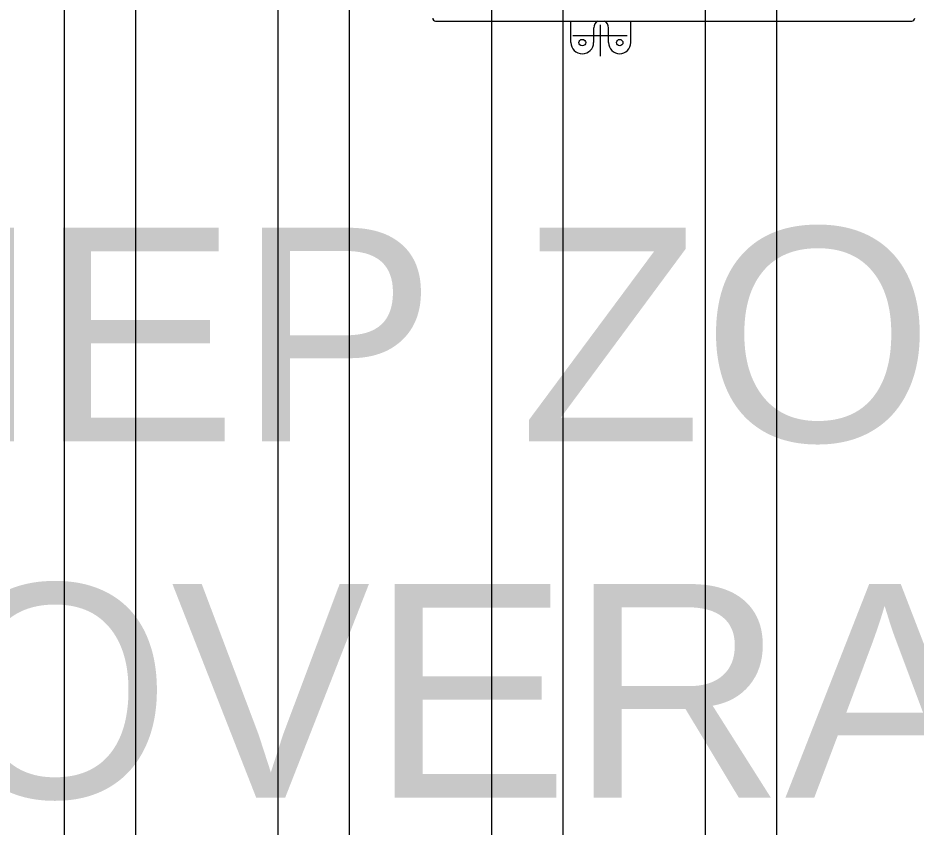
# Model space of a CAD drawing. Header units: inches. Extents: x -114 to 635, y -137 to 57.
# Drawn here: x -50.387 to -49.757, y 29.563 to 30.131 of the extents above; entities that cross this region are included whole.
import ezdxf

# ---------------------------------------------------------------- set-up
doc = ezdxf.new("R2010")
doc.units = ezdxf.units.IN
doc.header["$MEASUREMENT"] = 0
doc.layers.get('0').update_dxf_attribs({"lineweight": 5})
for name, color, linetype, lineweight in [('GENERAL TEXT', 4, 'Continuous', 5), ('HATCH', 15, 'Continuous', 0), ('UTILITIES', 141, 'Continuous', 0)]:
    doc.layers.add(name, color=color, linetype=linetype, lineweight=lineweight)
doc.styles.get("Standard").update_dxf_attribs({"font": 'arial.ttf'})

# ---------------------------------------------------------------- blocks, each defined once
blk = doc.blocks.new('AC PLAN')
for points in [[(195771.44, 93176.12), (195771.44, 93174.95), (195772.33, 93173.98), (195773.44, 93173.98)], [(195773.47, 93173.98), (195773.47, 93173.98), (196107.92, 93173.98), (196107.92, 93173.98)], [(195868.53, 93158.93), (195868.53, 93158.93), (195868.53, 93173.99), (195868.53, 93173.99)], [(195887.38, 93173.99), (195885.6, 93173.11), (195884.48, 93171.31), (195884.48, 93169.33)], [(195894.83, 93169.31), (195894.83, 93171.29), (195893.7, 93173.11), (195891.92, 93173.98)], [(195910.56, 93158.93), (195910.56, 93158.93), (195910.56, 93173.99), (195910.56, 93173.99)], [(196107.75, 93173.98), (196108.92, 93173.98), (196109.88, 93174.95), (196109.88, 93176.12)], [(195884.48, 93158.93), (195884.48, 93158.93), (195884.48, 93169.36), (195884.48, 93169.36)], [(195889.27, 93149.38), (195889.27, 93149.38), (195889.27, 93171.34), (195889.27, 93171.34)], [(195894.91, 93158.93), (195894.91, 93158.93), (195894.91, 93169.36), (195894.91, 93169.36)], [(195869.75, 93163.94), (195869.75, 93163.94), (195907.86, 93163.94), (195907.86, 93163.94)], [(195868.53, 93158.89), (195868.53, 93154.6), (195872.09, 93151.1), (195876.47, 93151.1)], [(195876.47, 93151.1), (195880.85, 93151.1), (195884.41, 93154.6), (195884.41, 93158.89)], [(195894.91, 93158.89), (195894.91, 93154.6), (195898.41, 93151.1), (195902.7, 93151.1)], [(195902.7, 93151.1), (195907.01, 93151.1), (195910.5, 93154.6), (195910.5, 93158.89)]]:
    blk.add_open_spline(points, degree=3)
for points in [[(195878.91, 93158.89), (195878.91, 93160.16), (195877.81, 93161.18), (195876.47, 93161.18), (195876.47, 93161.18), (195875.13, 93161.18), (195874.05, 93160.16), (195874.05, 93158.89), (195874.05, 93158.89), (195874.05, 93157.63), (195875.13, 93156.6), (195876.47, 93156.6), (195876.47, 93156.6), (195877.81, 93156.6), (195878.91, 93157.63), (195878.91, 93158.89)], [(195904.99, 93158.89), (195904.99, 93160.16), (195903.95, 93161.18), (195902.7, 93161.18), (195902.7, 93161.18), (195901.44, 93161.18), (195900.42, 93160.16), (195900.42, 93158.89), (195900.42, 93158.89), (195900.42, 93157.63), (195901.44, 93156.6), (195902.7, 93156.6), (195902.7, 93156.6), (195903.95, 93156.6), (195904.99, 93157.63), (195904.99, 93158.89)]]:
    blk.add_open_spline(points, degree=3, knots=[0, 0, 0, 0, 0.25, 0.25, 0.25, 0.25, 0.5, 0.5, 0.5, 0.5, 0.75, 0.75, 0.75, 0.75, 1, 1, 1, 1])
blk = doc.blocks.new('A$C12bbacd8')
at = {"layer": 'UTILITIES'}
for p, q in [((-3617.17, -1787.5), (-3617.17, -50)), ((-3567.17, -1787.5), (-3567.17, -50)), ((-3467.17, -1787.5), (-3467.17, -50)), ((-3417.17, -1787.5), (-3417.17, -50)), ((-3317.17, -1787.5), (-3317.17, -50)), ((-3267.17, -1787.5), (-3267.17, -50)), ((-3167.17, -1787.5), (-3167.17, -50)), ((-3117.17, -1787.5), (-3117.17, -50))]:
    blk.add_line(p, q, dxfattribs=at)
blk.add_blockref('AC PLAN', (-199130.21, -93706.37), dxfattribs=at)
at = {"layer": 'GENERAL TEXT', "insert": (-3262.89, -677.38), "char_height": 150, "width": 2774.0643, "attachment_point": 2}
blk.add_mtext('\\pxqc;MEP ZONE\\PCOVERAGE', dxfattribs=at)

msp = doc.modelspace()

# ---------------------------------------------------------------- block references
at = {"layer": 'HATCH', "xscale": 0.001, "yscale": 0.001, "zscale": 0.001}
msp.add_blockref('A$C12bbacd8', (-46.73733, 30.66086), dxfattribs=at)

doc.saveas('drawing.dxf')
